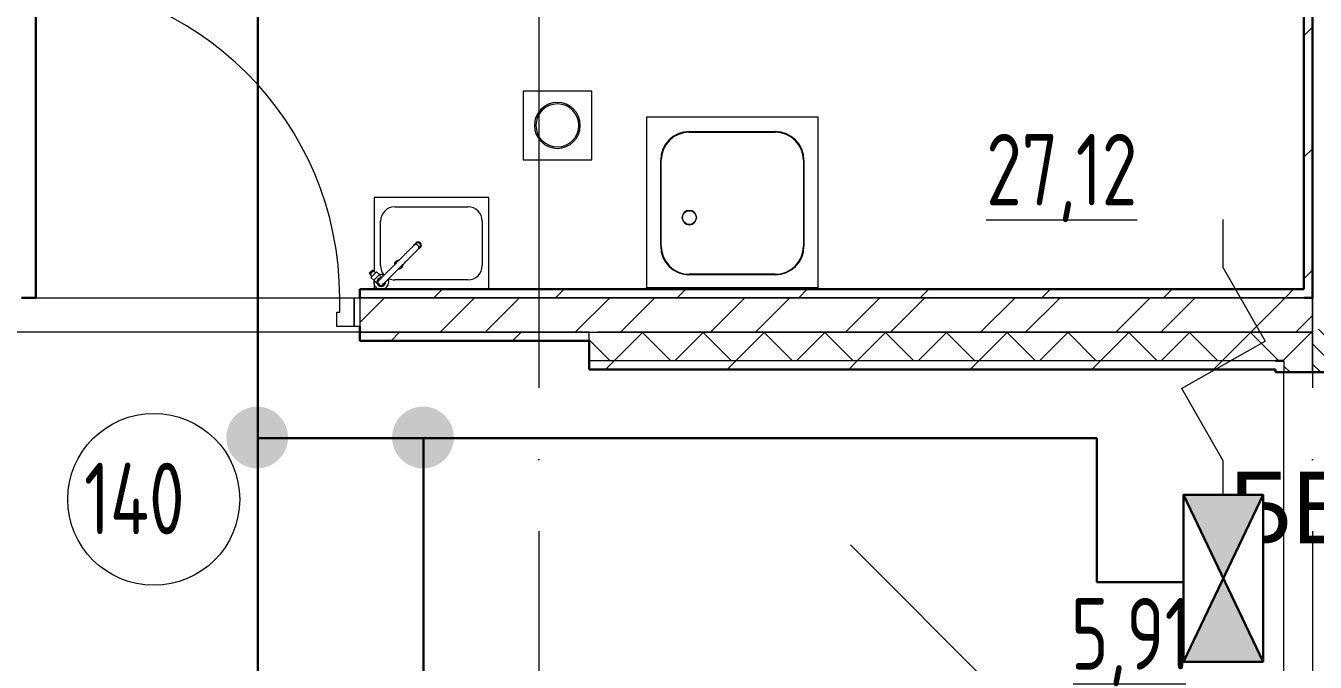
# Model space of a CAD drawing. Header units: millimetres. Extents: x -396912 to 182286, y -43638 to 41610.
# Drawn here: x -3646 to 853, y 22666 to 24887 of the extents above; entities that cross this region are included whole.
import ezdxf

# ---------------------------------------------------------------- set-up
doc = ezdxf.new("R2010")
doc.units = ezdxf.units.MM
doc.set_wipeout_variables(frame=1)
doc.linetypes.add('ADSK_Линия сетки', pattern=[25, 20, -2.5, 0, -2.5])
doc.linetypes.add('ADSK_Штриховая_ш2 п1_5', pattern=[4.5, 3, -1.5])
for name, color, linetype, lineweight in [('Двери', 252, 'Continuous', 9), ('лс', 5, 'Continuous', 30), ('Марки помещений', 252, 'Continuous', 20), ('Обобщенные модели', 252, 'Continuous', 18), ('Оборудование', 8, 'Continuous', 18), ('ОЗДС оборудование', 5, 'Continuous', 30), ('Оси', 252, 'Continuous', 9), ('Сантехника', 252, 'Continuous', 9), ('Стены внутренние', 7, 'Continuous', 18), ('Стены наружные', 7, 'Continuous', 18), ('Стены штриховка', 7, 'Continuous', 9)]:
    doc.layers.add(name, color=color, linetype=linetype, lineweight=lineweight)
doc.styles.add('GOST Common_3', font='', dxfattribs={"height": 3.5})
doc.styles.add('Mipgost_5', font='', dxfattribs={"height": 250})
doc.styles.get('GOST Common_3').set_extended_font_data('GOST 2.304 type A')
doc.styles.get('Mipgost_5').set_extended_font_data('Mipgost')

# ---------------------------------------------------------------- blocks, each defined once
blk = doc.blocks.new('1 этаж')
at = {"layer": 'Двери', "lineweight": 18, "true_color": 0x636466}
h = blk.add_hatch(dxfattribs=at)
h.set_pattern_fill('FP_2', color=251, angle=-90, style=0, pattern_type=2)
h.set_pattern_definition([(315, (-4582.8, 22274.27), (35.3553, 35.3553), [])])
h.paths.add_polyline_path([(-4857.8, 21389.3), (-4307.8, 21389.3), (-4307.8, 21539.3), (-4857.8, 21539.3)])
h.paths.add_polyline_path([(-4857.8, 22759.3), (-4307.8, 22759.3), (-4307.8, 22909.3), (-4857.8, 22909.3)])
at = {"layer": 'Двери', "color": 251, "lineweight": 30, "true_color": 0x636466}
for p, q in [((-9312.8, 24129.3), (-9312.8, 23019.3)), ((-9312.8, 23019.3), (-9362.8, 23019.3))]:
    blk.add_line(p, q, dxfattribs=at)
at = {"layer": 'Двери', "color": 251, "true_color": 0x636466}
for p, q in [((-8252.8, 23019.3), (-8202.8, 23019.3)), ((-8252.8, 22969.3), (-8252.8, 23019.3)), ((-8202.8, 23019.3), (-8202.8, 22919.3)), ((-8202.8, 23019.3), (-8182.8, 23019.3)), ((-8202.8, 22919.3), (-8202.8, 23019.3)), ((-8182.8, 23019.3), (-8182.8, 22919.3)), ((-8262.8, 22969.3), (-8252.8, 22969.3)), ((-8262.8, 22919.3), (-8262.8, 22969.3)), ((-8202.8, 22919.3), (-8262.8, 22919.3)), ((-8182.8, 22919.3), (-8202.8, 22919.3))]:
    blk.add_line(p, q, dxfattribs=at)
at = {"layer": 'Двери', "color": 251, "linetype": 'ADSK_Штриховая_ш2 п1_5', "true_color": 0x636466}
for p, q in [((-4857.8, 22909.3), (-4857.8, 22759.3)), ((-4857.8, 22759.3), (-4307.8, 22759.3))]:
    blk.add_line(p, q, dxfattribs=at)
at = {"layer": 'Двери', "color": 251, "true_color": 0x636466}
blk.add_arc((-9362.8, 23019.3), 1110, 0, 90, dxfattribs=at)
at = {"layer": 'Марки помещений', "color": 251, "true_color": 0x636466}
blk.add_circle((-8901.7, 22316), 300, dxfattribs=at)
at = {"layer": 'Обобщенные модели', "color": 251, "lineweight": 9, "true_color": 0x636466}
for p, q in [((-7057.8, 23299.3), (-7053.2, 23313.4)), ((-7052.4, 23314.4), (-7041, 23322.7)), ((-7040.2, 23323), (-7025.4, 23323)), ((-7024.6, 23322.7), (-7013.2, 23314.4)), ((-7012.4, 23313.4), (-7007.8, 23299.3)), ((-7053.2, 23285.2), (-7057.8, 23299.3)), ((-7041, 23275.8), (-7052.4, 23284.1)), ((-7025.4, 23275.5), (-7040.2, 23275.5)), ((-7013.2, 23284.1), (-7024.6, 23275.8)), ((-7007.8, 23299.3), (-7012.4, 23285.2))]:
    blk.add_line(p, q, dxfattribs=at)
for start, end in [(75, 81.9745), (75, 81.9745), (75, 81.9745), (188.0255, 195), (188.0255, 195), (188.0255, 195), (221.1897, 228.8103), (221.1897, 228.8103), (221.1897, 228.8103), (255, 261.9745), (255, 261.9745), (255, 261.9745), (294.6648, 300), (294.6648, 300), (294.6648, 300), (330, 335.3352), (330, 335.3352), (330, 335.3352), (8.0255, 14.4729), (8.0255, 14.4729), (8.0255, 14.4729)]:
    blk.add_arc((-8107.8, 23074.3), 25, start, end, dxfattribs=at)
at = {"layer": 'Оборудование', "color": 251, "true_color": 0x636466}
blk.add_line((-5812.8, 21499.3), (-6470.4, 22156.9), dxfattribs=at)
at = {"layer": 'Оси', "color": 251, "linetype": 'ADSK_Линия сетки', "ltscale": 100, "true_color": 0x636466}
for p, q in [((-7557.8, 32204.9), (-7557.8, 10954.3)), ((-4857.8, 32204.9), (-4857.8, 10954.3))]:
    blk.add_line(p, q, dxfattribs=at)
at = {"layer": 'Сантехника', "color": 251, "true_color": 0x636466}
for p, q in [((-7373.2, 23740.8), (-7613.2, 23740.8)), ((-7613.2, 23740.8), (-7613.2, 23500.8)), ((-7373.2, 23500.8), (-7373.2, 23740.8)), ((-6582.8, 23649.3), (-7182.8, 23649.3)), ((-7182.8, 23649.3), (-7182.8, 23054.3)), ((-6582.8, 23054.3), (-6582.8, 23649.3)), ((-7032.8, 23599.3), (-6732.8, 23599.3)), ((-7032.8, 23597.3), (-6732.8, 23597.3)), ((-7613.2, 23500.8), (-7373.2, 23500.8)), ((-7132.8, 23199.3), (-7132.8, 23499.3)), ((-7130.8, 23199.3), (-7130.8, 23499.3)), ((-6634.8, 23499.3), (-6634.8, 23199.3)), ((-6632.8, 23499.3), (-6632.8, 23199.3)), ((-7732.8, 23369.3), (-8132.8, 23369.3)), ((-8132.8, 23369.3), (-8132.8, 23110.2)), ((-7732.8, 23049.3), (-7732.8, 23369.3)), ((-8060.3, 23336.8), (-7805.3, 23336.8)), ((-8110.3, 23131.8), (-8110.3, 23286.8)), ((-7755.3, 23286.8), (-7755.3, 23131.8)), ((-7987.7, 23208.5), (-7993.8, 23202.4)), ((-7986.4, 23211.1), (-7988.2, 23209.2)), ((-7979.7, 23188.2), (-7973.6, 23194.4)), ((-7972.8, 23193.8), (-7971, 23195.7)), ((-8149.7, 23104.8), (-8138.4, 23116.2)), ((-8148.8, 23103.9), (-8149.7, 23104.8)), ((-8137.7, 23115.5), (-8149, 23104.1)), ((-8146.7, 23101.9), (-8149, 23104.1)), ((-8147.4, 23101.2), (-8146.6, 23102)), ((-8147.4, 23101.2), (-8140.3, 23094.1)), ((-8135.4, 23113.2), (-8146.7, 23101.9)), ((-8143.8, 23090.5), (-8133.9, 23100.4)), ((-8143.8, 23090.5), (-8133.9, 23080.6)), ((-8138.4, 23116.2), (-8137.5, 23115.3)), ((-8137.7, 23115.5), (-8135.4, 23113.2)), ((-8135.6, 23113), (-8134.7, 23113.9)), ((-8127.6, 23106.7), (-8134.7, 23113.9)), ((-8133.9, 23100.4), (-8124, 23110.3)), ((-8133.9, 23080.6), (-8124, 23090.5)), ((-8114.1, 23100.4), (-8124, 23110.3)), ((-8124, 23090.5), (-8114.1, 23100.4)), ((-8105.6, 23090.5), (-8114.8, 23099.7)), ((-6732.8, 23101.3), (-7032.8, 23101.3)), ((-6732.8, 23099.3), (-7032.8, 23099.3)), ((-8133.2, 23081.3), (-8120.4, 23068.4)), ((-8132.8, 23073.8), (-8132.8, 23049.3)), ((-7805.3, 23081.8), (-8060.3, 23081.8)), ((-6582.8, 23054.3), (-7182.8, 23054.3)), ((-7182.8, 23049.3), (-7182.8, 23054.3)), ((-6582.8, 23054.3), (-6582.8, 23049.3))]:
    blk.add_line(p, q, dxfattribs=at)
at = {"layer": 'Сантехника', "color": 251, "true_color": 0x636466, "flags": 128}
for points in [[(-7993.8, 23202.4), (-7994.3, 23202), (-7994.8, 23201.4), (-7995.4, 23200.8), (-7996.1, 23200.1), (-7996.9, 23199.3), (-7997.8, 23198.4), (-7998.8, 23197.4), (-7999.8, 23196.4), (-8001, 23195.2), (-8002.2, 23194), (-8003.6, 23192.6), (-8005, 23191.2), (-8006.5, 23189.8), (-8008, 23188.2), (-8009.6, 23186.6), (-8011.3, 23184.9), (-8013.1, 23183.1), (-8015, 23181.3), (-8016.9, 23179.4), (-8018.8, 23177.4), (-8020.8, 23175.4), (-8022.9, 23173.3), (-8025, 23171.2), (-8027.2, 23169), (-8029.4, 23166.8), (-8031.6, 23164.6), (-8033.9, 23162.3), (-8036.2, 23160), (-8038.6, 23157.6), (-8040.9, 23155.3), (-8043.3, 23152.9), (-8045.7, 23150.5), (-8048.2, 23148.1), (-8050.6, 23145.6), (-8053, 23143.2), (-8055.5, 23140.8), (-8057.9, 23138.3), (-8060.3, 23135.9), (-8062.7, 23133.5), (-8065.1, 23131.1), (-8067.5, 23128.7), (-8069.9, 23126.3), (-8072.2, 23124), (-8074.5, 23121.7), (-8076.8, 23119.4), (-8079, 23117.2), (-8081.2, 23115), (-8083.4, 23112.8), (-8085.5, 23110.7), (-8087.6, 23108.7), (-8089.6, 23106.6), (-8091.5, 23104.7), (-8093.4, 23102.8), (-8095.2, 23101), (-8097, 23099.2), (-8098.7, 23097.5), (-8100.3, 23095.9), (-8101.8, 23094.4), (-8103.3, 23092.9), (-8104.7, 23091.5), (-8106, 23090.2), (-8107.2, 23089), (-8108.4, 23087.9), (-8109.4, 23086.8), (-8110.4, 23085.8), (-8111.2, 23085), (-8112, 23084.2), (-8112.7, 23083.5), (-8113.3, 23082.9), (-8113.8, 23082.4), (-8114.2, 23082), (-8114.5, 23081.7), (-8114.7, 23081.5), (-8114.9, 23081.4), (-8114.9, 23081.3)], [(-8100.7, 23067.2), (-8100.7, 23067.2), (-8100.5, 23067.4), (-8100.3, 23067.6), (-8100, 23068), (-8099.5, 23068.4), (-8099, 23068.9), (-8098.4, 23069.6), (-8097.6, 23070.3), (-8096.8, 23071.1), (-8095.9, 23072), (-8094.9, 23073), (-8093.9, 23074.1), (-8092.7, 23075.2), (-8091.4, 23076.5), (-8090.1, 23077.8), (-8088.7, 23079.2), (-8087.2, 23080.7), (-8085.6, 23082.3), (-8084, 23084), (-8082.3, 23085.7), (-8080.5, 23087.4), (-8078.6, 23089.3), (-8076.7, 23091.2), (-8074.8, 23093.2), (-8072.7, 23095.2), (-8070.7, 23097.3), (-8068.5, 23099.4), (-8066.4, 23101.6), (-8064.2, 23103.8), (-8061.9, 23106), (-8059.6, 23108.3), (-8057.3, 23110.6), (-8055, 23113), (-8052.6, 23115.3), (-8050.2, 23117.7), (-8047.8, 23120.1), (-8045.4, 23122.6), (-8042.9, 23125), (-8040.5, 23127.4), (-8038.1, 23129.9), (-8035.6, 23132.3), (-8033.2, 23134.7), (-8030.8, 23137.1), (-8028.4, 23139.5), (-8026, 23141.9), (-8023.7, 23144.3), (-8021.3, 23146.6), (-8019, 23148.9), (-8016.7, 23151.2), (-8014.5, 23153.4), (-8012.3, 23155.6), (-8010.2, 23157.8), (-8008.1, 23159.9), (-8006, 23161.9), (-8004, 23163.9), (-8002.1, 23165.8), (-8000.2, 23167.7), (-7998.4, 23169.5), (-7996.6, 23171.3), (-7995, 23173), (-7993.3, 23174.6), (-7991.8, 23176.1), (-7990.4, 23177.6), (-7989, 23179), (-7987.7, 23180.2), (-7986.5, 23181.5), (-7985.3, 23182.6), (-7984.3, 23183.6), (-7983.3, 23184.6), (-7982.5, 23185.4), (-7981.7, 23186.2), (-7981, 23186.9), (-7980.5, 23187.5), (-7980, 23188), (-7979.7, 23188.2)]]:
    blk.add_lwpolyline(points, dxfattribs=at)
at = {"layer": 'Сантехника', "color": 251, "true_color": 0x636466}
for centre, radius, start, end in [((-7493.2, 23620.8), 80, 0, 180), ((-7493.2, 23620.8), 75, 0, 180), ((-7493.2, 23620.8), 75, 109.9712, 115.0288), ((-7493.2, 23620.8), 75, 64.9712, 70.0288), ((-7493.2, 23620.8), 75, 154.9712, 160.0288), ((-7493.2, 23620.8), 75, 19.9712, 25.0288), ((-7493.2, 23620.8), 80, 180, 0), ((-7493.2, 23620.8), 75, 180, 0), ((-7493.2, 23620.8), 75, 199.9712, 205.0288), ((-7493.2, 23620.8), 75, 334.9712, 340.0288), ((-7032.8, 23499.3), 100, 90, 180), ((-7032.8, 23499.3), 98, 90, 180), ((-6732.8, 23499.3), 100, 0, 90), ((-6732.8, 23499.3), 98, 0, 90), ((-7493.2, 23620.8), 75, 244.9712, 250.0288), ((-7493.2, 23620.8), 75, 289.9712, 295.0288), ((-8060.3, 23286.8), 50, 90, 180), ((-7805.3, 23286.8), 50, 0, 90), ((-7032.8, 23299.3), 25, 0, 180), ((-7032.8, 23299.3), 25, 180, 0), ((-7032.8, 23199.3), 100, 180, 270), ((-7032.8, 23199.3), 98, 180, 270), ((-6732.8, 23199.3), 100, 270, 0), ((-6732.8, 23199.3), 98, 270, 0), ((-8060.3, 23131.8), 50, 180, 221.8058), ((-8046.9, 23135.2), 15, 90, 187.3859), ((-8046.9, 23135.2), 15, 82.2804, 90), ((-8046.9, 23135.2), 15, 270, 7.7177), ((-7805.3, 23131.8), 50, 270, 0), ((-8107.8, 23074.3), 15, 135, 315), ((-8107.8, 23074.3), 15, 90, 135), ((-8107.8, 23074.3), 12.5, 102.9283, 135), ((-8107.8, 23074.3), 26, 68.0827, 104.3766), ((-8107.8, 23074.3), 26, 315, 21.9173), ((-8060.3, 23131.8), 50, 244.8556, 270), ((-8046.9, 23135.2), 15, 262.6148, 270), ((-8107.8, 23074.3), 26, 165.6234, 268.713), ((-8107.8, 23074.3), 12.5, 135, 315), ((-8107.8, 23074.3), 10, 123.5196, 165), ((-8107.8, 23074.3), 10, 210, 225), ((-8107.8, 23074.3), 10, 225, 240), ((-8107.8, 23074.3), 10, 285, 326.4804), ((-8107.8, 23074.3), 26, 282.5447, 315), ((-8107.8, 23074.3), 12.5, 315, 347.0717), ((-8107.8, 23074.3), 15, 315, 0)]:
    blk.add_arc(centre, radius, start, end, dxfattribs=at)
for centre, major_axis, start_param, end_param in [((-7980.5, 23201.5), (-7.7, 7.7), 5.513272, 6.680258), ((-7980.6, 23201.4), (-7.07, 7.07), 5.517864, 6.477608), ((-7978.7, 23203.4), (-7.7, 7.7), 4.712389, 6.673869), ((-7980.6, 23201.4), (-7.07, 7.07), 4.974188, 5.497787), ((-7980.5, 23201.5), (-7.7, 7.7), 2.744374, 3.91149), ((-7980.6, 23201.4), (-7.07, 7.07), 4.712389, 4.954111), ((-7980.5, 23201.5), (-7.7, 7.7), 4.712389, 4.975198), ((-7980.6, 23201.4), (-7.07, 7.07), 2.94697, 3.906913), ((-7978.7, 23203.4), (-7.7, 7.7), 2.750806, 4.712389), ((-7980.6, 23201.4), (-7.07, 7.07), 4.470667, 4.712389), ((-7980.5, 23201.5), (-7.7, 7.7), 4.449578, 4.712389), ((-7980.6, 23201.4), (-7.07, 7.07), 3.926991, 4.45059)]:
    blk.add_ellipse(centre, major_axis=major_axis, ratio=0.971547, start_param=start_param, end_param=end_param, dxfattribs=at)
for points, knots in [([(-7979.8, 23202.2), (-7980.7, 23203.1), (-7982.6, 23204.4), (-7986, 23205.4), (-7989.5, 23205.1), (-7992.6, 23203.6), (-7994.7, 23201.6), (-7995.5, 23200.1), (-7995.8, 23199.6)], [-1, -1, -1, -1, -0.8888889, -0.7777778, -0.6666667, -0.5555556, -0.4444444, -0.3898544, -0.3898544, -0.3898544, -0.3898544]), ([(-7982.5, 23186.3), (-7982, 23186.5), (-7980.5, 23187.4), (-7978.4, 23189.4), (-7977, 23192.6), (-7976.7, 23196.1), (-7977.6, 23199.5), (-7979, 23201.4), (-7979.8, 23202.2)], [-0.6102501, -0.6102501, -0.6102501, -0.6102501, -0.5555556, -0.4444444, -0.3333333, -0.2222222, -0.1111111, 0, 0, 0, 0])]:
    blk.add_open_spline(points, degree=3, knots=knots, dxfattribs=at)
at = {"layer": 'Стены внутренние', "color": 251, "lineweight": 30, "true_color": 0x636466}
for p, q in [((-4857.8, 26854.3), (-4857.8, 23019.3)), ((-4987.8, 22799.3), (-4957.8, 22799.3)), ((-4957.8, 22759.3), (-4307.8, 22759.3))]:
    blk.add_line(p, q, dxfattribs=at)
at = {"layer": 'Стены внутренние', "color": 251, "linetype": 'Continuous', "lineweight": 9, "true_color": 0x636466}
for p, q in [((-7309.5, 22799.3), (-7382.8, 22872.6)), ((-7295.2, 22799.3), (-7195.2, 22899.3)), ((-7097.4, 22799.3), (-7197.4, 22899.3)), ((-7083.1, 22799.3), (-6983.1, 22899.3)), ((-6885.3, 22799.3), (-6985.3, 22899.3)), ((-6871, 22799.3), (-6771, 22899.3)), ((-6673.1, 22799.3), (-6773.1, 22899.3)), ((-6658.8, 22799.3), (-6558.8, 22899.3)), ((-6461, 22799.3), (-6561, 22899.3)), ((-6446.7, 22799.3), (-6346.7, 22899.3)), ((-6248.9, 22799.3), (-6348.9, 22899.3)), ((-6234.6, 22799.3), (-6134.6, 22899.3)), ((-6036.7, 22799.3), (-6136.7, 22899.3)), ((-6022.4, 22799.3), (-5922.4, 22899.3)), ((-5824.6, 22799.3), (-5924.6, 22899.3)), ((-5810.3, 22799.3), (-5710.3, 22899.3)), ((-5612.5, 22799.3), (-5712.5, 22899.3)), ((-5598.2, 22799.3), (-5498.2, 22899.3)), ((-5400.3, 22799.3), (-5500.3, 22899.3)), ((-5386, 22799.3), (-5286, 22899.3)), ((-5188.2, 22799.3), (-5288.2, 22899.3)), ((-5173.9, 22799.3), (-5073.9, 22899.3)), ((-4976.1, 22799.3), (-5076.1, 22899.3)), ((-4961.8, 22799.3), (-4861.8, 22899.3)), ((-4857.8, 22893.1), (-4863.9, 22899.3)), ((-4936.1, 22759.3), (-4957.8, 22781))]:
    blk.add_line(p, q, dxfattribs=at)
at = {"layer": 'Стены внутренние', "color": 251, "true_color": 0x636466}
for p, q in [((-4857.8, 22759.3), (-4857.8, 22899.3)), ((-4957.8, 21539.3), (-4957.8, 22759.3))]:
    blk.add_line(p, q, dxfattribs=at)
at = {"layer": 'Стены наружные', "color": 251, "lineweight": 30, "true_color": 0x636466}
for p, q in [((-4887.8, 26824.3), (-4887.8, 23049.3)), ((-4887.8, 23049.3), (-8182.8, 23049.3)), ((-8182.8, 23049.3), (-8182.8, 23019.3)), ((-4887.8, 23019.3), (-4857.8, 23019.3)), ((-8182.8, 22919.3), (-8182.8, 22899.3)), ((-8182.8, 22899.3), (-8182.8, 22869.3)), ((-8182.8, 22869.3), (-7382.8, 22869.3)), ((-7382.8, 22869.3), (-7382.8, 22769.3)), ((-7382.8, 22769.3), (-4987.8, 22769.3)), ((-4987.8, 22769.3), (-4987.8, 22759.3)), ((-4987.8, 22759.3), (-4957.8, 22759.3))]:
    blk.add_line(p, q, dxfattribs=at)
at = {"layer": 'Стены наружные', "color": 251, "linetype": 'Continuous', "lineweight": 9, "true_color": 0x636466}
for p, q in [((-4887.8, 23933.9), (-4857.8, 23963.9)), ((-4887.8, 23509.6), (-4857.8, 23539.6)), ((-4887.8, 23085.4), (-4857.8, 23115.4)), ((-7923.8, 23019.3), (-7893.8, 23049.3)), ((-7499.5, 23019.3), (-7469.5, 23049.3)), ((-7075.2, 23019.3), (-7045.2, 23049.3)), ((-6651, 23019.3), (-6621, 23049.3)), ((-6226.7, 23019.3), (-6196.7, 23049.3)), ((-5802.4, 23019.3), (-5772.4, 23049.3)), ((-5378.2, 23019.3), (-5348.2, 23049.3)), ((-4953.9, 23019.3), (-4923.9, 23049.3)), ((-8182.8, 22932.9), (-8096.5, 23019.3)), ((-7902.2, 22899.3), (-7782.2, 23019.3)), ((-7745, 22899.3), (-7625, 23019.3)), ((-7430.7, 22899.3), (-7310.7, 23019.3)), ((-7273.5, 22899.3), (-7153.5, 23019.3)), ((-6959.2, 22899.3), (-6839.2, 23019.3)), ((-6802.1, 22899.3), (-6682.1, 23019.3)), ((-6487.8, 22899.3), (-6367.8, 23019.3)), ((-6330.6, 22899.3), (-6210.6, 23019.3)), ((-6016.3, 22899.3), (-5896.3, 23019.3)), ((-5859.2, 22899.3), (-5739.2, 23019.3)), ((-5544.8, 22899.3), (-5424.8, 23019.3)), ((-5387.7, 22899.3), (-5267.7, 23019.3)), ((-5073.4, 22899.3), (-4953.4, 23019.3)), ((-4916.2, 22899.3), (-4857.8, 22957.7)), ((-8073.8, 22869.3), (-8043.8, 22899.3)), ((-7649.5, 22869.3), (-7619.5, 22899.3)), ((-7325.2, 22769.3), (-7295.2, 22799.3)), ((-6901, 22769.3), (-6871, 22799.3)), ((-6476.7, 22769.3), (-6446.7, 22799.3)), ((-6052.4, 22769.3), (-6022.4, 22799.3)), ((-5628.2, 22769.3), (-5598.2, 22799.3)), ((-5203.9, 22769.3), (-5173.9, 22799.3))]:
    blk.add_line(p, q, dxfattribs=at)
at = {"layer": 'Стены наружные', "color": 251, "true_color": 0x636466}
for p, q in [((-9312.8, 23019.3), (-8252.8, 23019.3)), ((-4857.8, 22899.3), (-4857.8, 23019.3)), ((-8182.8, 22899.3), (-9432.8, 22899.3))]:
    blk.add_line(p, q, dxfattribs=at)
at = {"layer": 'Стены штриховка', "color": 251, "true_color": 0x636466}
for p, q in [((-4887.8, 23019.3), (-8182.8, 23019.3)), ((-8182.8, 23019.3), (-4887.8, 23019.3)), ((-8182.8, 22899.3), (-4857.8, 22899.3)), ((-7382.8, 22899.3), (-8182.8, 22899.3)), ((-7382.8, 22869.3), (-7382.8, 22899.3)), ((-4857.8, 22899.3), (-7352.8, 22899.3)), ((-4987.8, 22799.3), (-7382.8, 22799.3)), ((-4957.8, 22799.3), (-4957.8, 22759.3))]:
    blk.add_line(p, q, dxfattribs=at)
at = {"layer": 'Марки помещений', "color": 251, "true_color": 0x636466, "style": 'GOST Common_3', "width": 0.9}
for s, p in [('%%U27,12', (-5996.6, 23341.4)), ('140', (-9145.2, 22193.7)), ('%%U5,91', (-5701.4, 21721.9))]:
    blk.add_text(s, height=250, dxfattribs=at).set_placement(p)
blk = doc.blocks.new('БВИ')
at = {"layer": 'ОЗДС оборудование', "lineweight": 13}
for p, q in [((76.1, 687.9), (76.1, 772.2)), ((76.1, 687.9), (149, 560)), ((3.3, 476.9), (149, 560)), ((76.1, 351.1), (4.1, 477.4))]:
    blk.add_line(p, q, dxfattribs=at)
at = {"lineweight": 13}
blk.add_wipeout([(6.6, 291.5), (145.7, 291.5), (145.7, 0), (6.6, 0)], dxfattribs=at).dxf.layer = 'ОЗДС оборудование'
at = {"layer": 'ОЗДС оборудование', "ltscale": 3}
blk.add_hatch(color=256, dxfattribs=at).paths.add_polyline_path([(145.7, 291.5), (6.6, 291.5), (76.1, 145.7)])
at = {"layer": 'ОЗДС оборудование', "ltscale": 5}
blk.add_hatch(color=256, dxfattribs=at).paths.add_polyline_path([(6.6, 0), (145.7, 0), (76.1, 145.7)])
at = {"layer": 'ОЗДС оборудование', "lineweight": 13}
blk.add_line((76.1, 291.5), (76.1, 351.1), dxfattribs=at)
at = {"layer": 'ОЗДС оборудование', "ltscale": 5}
for p, q in [((145.7, 0), (6.6, 291.5)), ((6.6, 0), (145.7, 291.5))]:
    blk.add_line(p, q, dxfattribs=at)
blk.add_lwpolyline([(145.7, 0), (6.6, 0), (6.6, 291.5), (145.7, 291.5)], close=True, dxfattribs=at)

msp = doc.modelspace()

# ---------------------------------------------------------------- hatches: boundary and pattern name
at = {"layer": 'лс', "lineweight": 30}
h = msp.add_hatch(color=104, dxfattribs=at)
edge = h.paths.add_edge_path()
edge.add_arc((-2838.8, 23450), 107.8, 0, 360)
h = msp.add_hatch(color=104, dxfattribs=at)
edge = h.paths.add_edge_path()
edge.add_arc((-2260.2, 23450), 107.8, 0, 360)

# ---------------------------------------------------------------- linework, layer by layer
at = {"layer": 'лс', "color": 104}
for p, q in [((-2837, 24241), (-2837, 17471.6)), ((-2837, 23448.2), (91.8, 23448.2)), ((-2258.4, 22091.2), (-2258.4, 23448.2)), ((91.8, 23448.2), (91.8, 22945.2))]:
    msp.add_line(p, q, dxfattribs=at)
for points in [[(-4900.3, 27378.1), (-2837, 27378.1), (-2837, 23448.2)], [(91.8, 22945.2), (393.5, 22945.2)]]:
    msp.add_lwpolyline(points, dxfattribs=at)

# ---------------------------------------------------------------- block references
msp.add_blockref('1 этаж', (5702.1, 918.2))

# ---------------------------------------------------------------- texts
at = {"layer": 'ОЗДС оборудование', "linetype": 'Continuous', "lineweight": 0, "insert": (1067.4, 23203.5), "char_height": 250, "width": 3169.543, "attachment_point": 5, "style": 'Mipgost_5'}
msp.add_mtext('\\A1;{\\C0;БВУ17}', dxfattribs=at)

# ---------------------------------------------------------------- next in the draw order: block references
at = {"layer": 'ОЗДС оборудование', "lineweight": 20, "xscale": 2, "yscale": 2, "zscale": 2}
msp.add_blockref('БВИ', (380.3, 22666.7), dxfattribs=at)

doc.saveas('drawing.dxf')
